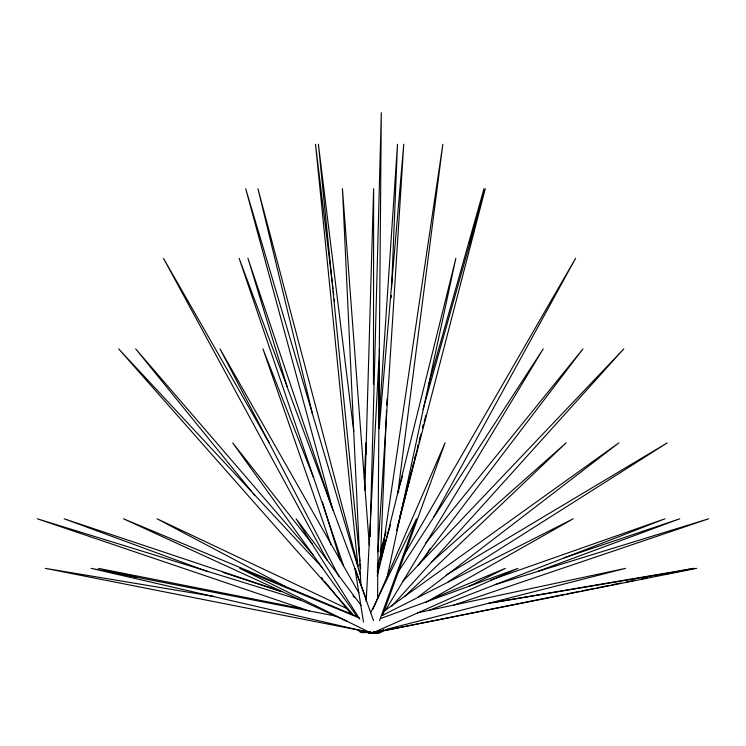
<?xml version="1.0" encoding="UTF-8"?>
<svg xmlns="http://www.w3.org/2000/svg" width="746" height="746" viewBox="0 0 746 746"><rect width="100%" height="100%" fill="white"/><g stroke="black" fill="none" stroke-linecap="round" stroke-linejoin="round"><path stroke-width="1.12" d="M373.457 384.218L373.634 188.729L364.869 490.215M377.588 598.889L379.444 348.876L366.174 601.462M377.476 570.336L377.541 563.351M378.67 428.26L379.22 361.875M379.313 351.394L381.309 112.665L370.454 521.295M370.053 536.43L370.398 523.617M380.516 557.467L386.54 410.804M386.782 404.985L387.025 399.166M391.184 297.896L391.277 295.565M391.566 288.59L397.497 144.248L379.276 416.911M364.374 478.885L365.913 442.882L366.183 454.491M377.868 551.928L403.754 144.248L379.238 428.446M369.932 536.327L370.436 530.527M397.879 492.742L442.844 144.248L381.318 558.586M387.23 576.714L455.853 258.34L377.206 575.968M396.602 530.602L418.403 444.747M418.972 442.481L421.266 433.445M422.702 427.803L423.56 424.409M424.138 422.152L425.854 415.373M399.502 517.873L401.236 511.113M401.814 508.856L406.449 490.821M407.027 488.565L411.652 470.53M412.23 468.274L413.098 464.898M414.543 459.256L415.41 455.881M417.443 447.982L418.31 444.607M419.756 438.965L420.623 435.589M422.646 427.7L423.514 424.315M469.803 243.961L483.977 188.729L428.297 385.868M397.292 527.851L485.264 188.729L423.001 409.498M377.364 566.195L383.686 543.797M377.168 571.986L390.447 524.923M380.479 554.353L384.656 539.834M398.168 492.92L398.812 490.682M380.152 551.77L386.083 531.702M398.588 489.339L402.542 475.967M382.502 615.637L445.054 442.882L372.916 609.398M379.546 620.541L416.473 518.787L370.641 612.792M374.492 632.776L374.902 631.843M433.892 516.773L575.576 258.34L403.959 555.332M385.738 609.874L543.228 348.876L397.749 572.639M423.579 559.108L430.386 548.291M371.424 632.664L374.846 633.335L375.247 632.729M370.202 633.205L371.21 632.729M418.133 565.226L582.971 348.876L425.714 543.097M383.742 629.764C381.626 632.869 377.028 634.482 373.699 632.356M391.874 606.144L623.824 348.876L403.092 581.087M404.491 596.632L566.102 442.882L431.281 562.335M383.733 629.932L379.91 632.58L375.452 632.776M417.555 597.518L618.854 442.882L383.472 611.571M375.695 632.356L373.354 633.335M369.457 631.47L370.631 633.335L375.275 632.729L377.094 631.47M379.033 631.47L375.005 633.335L371.499 632.356M448.262 581.703L667.269 442.882L446.183 575.017M378.409 631.489L376.543 632.58L372.944 632.776M425.696 602.414L573.217 518.787L382.111 615.562M377.579 631.489L373.252 633.028M375.275 632.729L377.355 631.694M468.954 586.384L505.387 568.359L433.51 598.301M376.348 632.356L372.478 633.335M375.061 632.356L373.205 633.205L369.354 632.934M373.121 632.729L517.966 568.359L380.46 618.574M376.609 632.729L375.21 633.335L371.704 632.673M429.808 610.06L664.994 518.787L490.737 580.052M538.053 571.268L679.755 518.787L564.125 557.859M453.922 605.034L708.7 518.787L495.036 584.631M383.565 630.044L369.746 633.335L366.659 631.47M385.813 629.475L625.521 568.359L417.452 612.82M373.196 632.748L375.275 632.282M372.478 632.748L374.585 632.282M366.277 632.048L367.414 631.797M370.762 633.335L564.853 594.301M567.137 593.844L579.698 591.317M581.983 590.86L594.543 588.333M596.828 587.876L609.389 585.349M611.673 584.883L620.803 583.046M626.509 581.899L635.648 580.062M641.355 578.915L647.062 577.768M664.192 574.327L669.899 573.18M672.183 572.714L693.873 568.359L488.574 603.318M370.631 633.335L696.68 568.359L492.556 602.749M367.647 631.797L365.577 631.694L365.335 630.79M367.088 631.797L362.444 631.694L360.299 630.79M367.181 631.797L364.878 632.048L361.213 630.79M372.058 633.205L367.862 632.729L365.894 631.47M213.869 596.464L45.292 568.359L363.442 631.088M335.476 616.047L91.143 568.359L368.822 632.291M301.888 608.605L98.36 568.359L136.928 577.432M365.726 631.536L369.149 632.207M362.444 632.282L366.044 632.608L367.452 631.871L362.687 632.748L360.467 632.282L357.94 629.857M300.545 600.054L37.3 518.787L309.301 611.002M374.678 633.028L373.448 631.843M222.849 572.368L281.456 591.681M281.708 591.494L64.137 518.787L208.097 571.762M359.385 618.024L239.708 568.359L369.317 632.216M357.325 616.55L123.472 518.787L347.17 621.446M346.974 608.596L157.042 518.787L285.55 586.636M368.627 632.58L366.445 631.489L368.384 632.58M374.846 633.335L374.511 632.356M366.5 631.47L368.571 632.729M367.619 631.489L368.972 632.58M367.181 632.282L367.937 632.608L367.759 631.871M373.084 632.356L373.979 633.205M322.766 568.098L118.651 348.876L352.858 614.331M313.124 554.94L135.66 348.876L251.719 491.642M253.192 493.451L254.656 495.251M321.507 577.479L322.971 579.288M324.445 581.097L351.618 614.527M312.621 544.421L232.724 442.882L357.838 617.436M352.933 595.644L354.369 597.481M361.12 605.398L296.106 518.787L359.749 619.105M269.325 443.077L163.486 258.34L327.363 560.507M358.845 592.818L219.986 348.876L338.917 576.416M313.479 477.524L262.937 348.876L330.982 544.748M366.547 599.7L239.149 258.34L343.636 566.055M371.2 633.028L370.669 631.489M373.522 620.663L354.947 568.359L363.479 622.136M331.634 506.674L247.952 258.34L287.07 386.307M322.449 502.039L340.139 559.901M360.309 575.287L245.714 188.729L332.93 510.283M358.033 566.074L257.957 188.729L312.537 414.086M353.763 431.636L318.402 144.248L359.973 561.477M332.166 281.904L315.502 144.248L357.931 566.186M332.446 284.217L333.014 288.842M333.294 291.154L333.714 294.623M334.273 299.249L334.553 301.57M360.206 563.799L360.663 568.433M369.289 545.149L342.442 188.729L360.859 584.351"/></g></svg>
